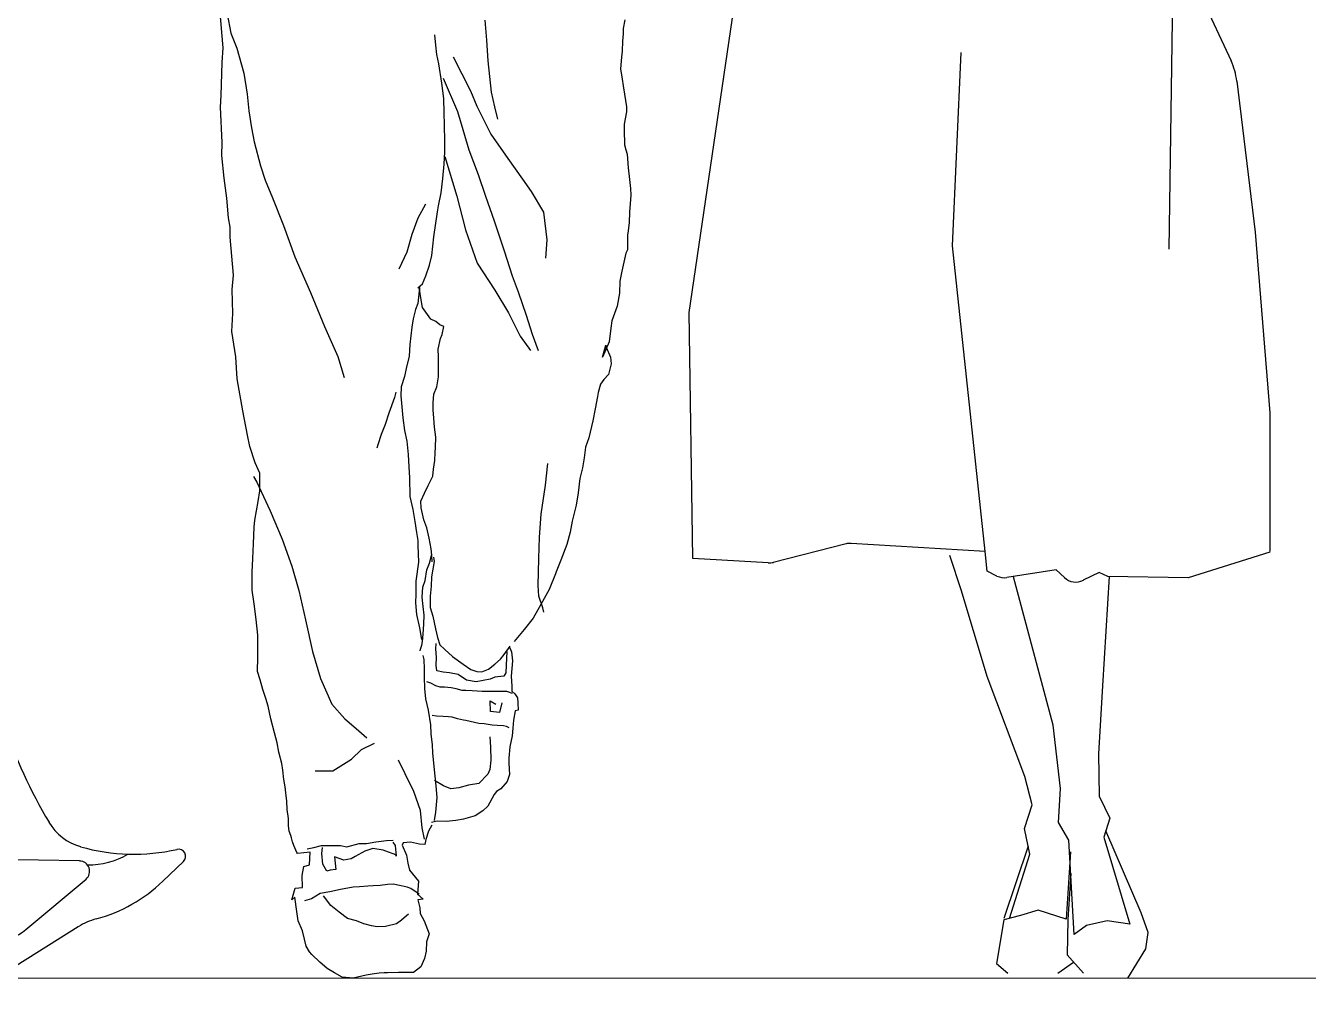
# Model space of a CAD drawing. Header units: millimetres. Extents: x -37049 to 129367, y 25385 to 90033.
# Drawn here: x 26928 to 28080, y 42511 to 43383 of the extents above; entities that cross this region are included whole.
import ezdxf

# ---------------------------------------------------------------- set-up
doc = ezdxf.new("R2010")
doc.units = ezdxf.units.MM
doc.header["$MEASUREMENT"] = 0
doc.layers.add('NNGUOI', color=2, linetype='Continuous', lineweight=30)
doc.layers.add('NVDUNG', color=143, linetype='Continuous', lineweight=13)

# ---------------------------------------------------------------- blocks, each defined once
blk = doc.blocks.new('A$C6D1E3BDB')
at = {"layer": 'NNGUOI'}
for p, q in [((206.2, 1787.8), (202, 1804.7)), ((193.7, 1776.2), (206.2, 1787.8)), ((252.8, 1742.4), (245.5, 1742.4)), ((270.1, 1736), (252.8, 1742.4)), ((197.8, 1725.7), (189.9, 1738.9)), ((192, 1707.7), (197, 1724.9)), ((198.4, 1685.3), (192, 1707.7)), ((202.1, 1664.8), (198.4, 1685.3)), ((207, 1681.1), (210.6, 1691.8)), ((210.6, 1691.8), (217.9, 1689.7)), ((217.9, 1689.7), (223, 1692.3)), ((223, 1692.3), (241.2, 1678.3)), ((210.9, 1678.5), (207, 1681.1)), ((230.9, 1672.2), (216.5, 1670.3)), ((201.2, 1652.3), (202.1, 1664.8)), ((204.1, 1641.6), (201.2, 1652.3)), ((223, 1636.5), (204.1, 1641.6)), ((238.8, 1636.2), (223, 1636.5)), ((232, 1600.3), (236.6, 1636)), ((334.2, 1563), (325.4, 1609.6)), ((335, 1601.7), (325.6, 1603)), ((369.4, 1564.3), (335, 1601.7)), ((224.6, 1597.7), (190.9, 1566.9)), ((222.9, 1580.2), (232, 1600.3)), ((229.6, 1592.9), (222.9, 1585.5)), ((232.6, 1600.6), (224.6, 1597.7)), ((337.5, 1570.6), (337.1, 1599.5)), ((222.9, 1585.5), (252.5, 1415.5)), ((195.4, 1571.1), (168.2, 1507.2)), ((175.8, 1550), (190.9, 1566.9)), ((311.4, 1510.8), (337.5, 1570.6)), ((384.5, 1492.9), (369.4, 1564.3)), ((473.4, 1511.4), (370.3, 1560)), ((126.4, 1535.5), (175.8, 1550)), ((81.3, 1497.9), (126.4, 1535.5)), ((253.4, 1410.2), (311.4, 1510.8)), ((488.4, 1505), (473.4, 1511.4)), ((77.5, 1486.3), (81.3, 1497.9)), ((168.2, 1507.2), (198.5, 1501.2)), ((198.5, 1501.2), (257.2, 1408)), ((223.6, 1423.8), (198.5, 1498.9)), ((475.5, 1450.4), (488.4, 1505)), ((84.4, 1450.2), (77.5, 1486.3)), ((337.6, 1494.9), (384.5, 1492.9)), ((344, 1480.6), (337.6, 1494.9)), ((487.7, 1489.7), (504.3, 1466.2)), ((257.2, 1408), (344, 1480.6)), ((504.3, 1466.2), (511.7, 1399.8)), ((81.9, 1460.4), (60.7, 1398.1)), ((100, 1387.5), (81.9, 1460.4)), ((322, 1462.2), (255.7, 1362.6)), ((135.4, 1338.8), (119.5, 1445)), ((454.7, 1408.2), (475.5, 1450.4)), ((255.7, 1362.6), (223.6, 1423.8)), ((433.6, 1368.4), (454.7, 1408.2)), ((35.8, 1369.8), (57.1, 1401.3)), ((57.1, 1401.3), (118.8, 1346.7)), ((459.5, 1369.7), (516.8, 1402.6)), ((516.8, 1402.6), (535.5, 1371.6)), ((134.2, 1313.2), (100, 1387.5)), ((535.5, 1371.6), (476.4, 1338.8)), ((534.8, 1371.3), (512, 1344.8)), ((50.6, 1347.4), (35.8, 1369.8)), ((414, 1310.8), (433.6, 1368.4)), ((442.8, 1356.6), (459.5, 1369.7)), ((418.7, 1319.4), (442.8, 1356.6)), ((510.5, 1355.5), (513.6, 1267.9)), ((86.7, 1322.2), (50.6, 1347.4)), ((133.5, 1297.3), (135.4, 1338.8)), ((476.4, 1338.8), (441.8, 1301.1)), ((89.1, 1321.4), (83, 1254.4)), ((133.9, 1297), (86.7, 1322.2)), ((437.4, 1292), (418.7, 1319.4)), ((422, 1176.3), (414, 1310.8)), ((460.2, 1223.1), (445.7, 1305.4)), ((106.3, 1141.5), (133.5, 1297.3)), ((448.4, 1290.2), (437.4, 1292)), ((441.8, 1301.1), (447.3, 1296.6)), ((513.6, 1267.9), (521.8, 1206.4)), ((83, 1254.4), (69, 1214.6)), ((445.7, 1182.2), (460.2, 1223.1)), ((69, 1214.6), (84.7, 1062.6)), ((521.8, 1206.4), (519, 1175.1)), ((419.3, 1134.2), (422, 1176.3)), ((519, 1175.1), (434.5, 1018.2)), ((444.1, 1150.2), (445.7, 1182.2)), ((106.3, 1141.5), (129, 1116.6)), ((408.6, 1070.5), (444.1, 1150.2)), ((118, 1095.3), (111.9, 1135.3)), ((412.9, 1113), (419.3, 1134.2)), ((134.7, 1115.2), (170.3, 1123.3)), ((170.3, 1123.3), (186.8, 1119.4)), ((186.8, 1119.4), (209.6, 1114.4)), ((321.9, 1120.9), (404.7, 1107.7)), ((118, 1095.3), (136.9, 1107)), ((129, 1116.6), (134.7, 1115.2)), ((136.9, 1107), (209.9, 1076.7)), ((393.2, 1093.2), (396.6, 1108.9)), ((405.6, 1108.4), (412.9, 1113)), ((107.4, 1069.7), (119.6, 1096.3)), ((390.3, 1098.5), (391.1, 1099)), ((315.8, 1068.6), (393.2, 1093.2)), ((393.2, 1093.2), (436.1, 1015.2)), ((209.9, 1076.7), (233.8, 1069.1)), ((48.8, 918), (107.4, 1069.7)), ((84.7, 1062.6), (79.9, 1046.2)), ((233.8, 1069.1), (252.1, 1065.8)), ((252.1, 1065.8), (273.3, 1064.3)), ((273.3, 1064.3), (315.8, 1068.6)), ((79.9, 1046.2), (88.6, 1018.8)), ((436.1, 1015.2), (430.9, 654.5)), ((434.9, 935.4), (486.8, 823.4)), ((0, 597.5), (45.4, 905.1)), ((236.7, 657.4), (244.4, 830.9)), ((491.9, 805.2), (508.4, 669.5)), ((508.4, 669.5), (521.7, 507.3)), ((266, 383), (236.7, 657.4)), ((3.4, 376.8), (0, 597.5)), ((521.7, 507.3), (521.6, 383)), ((141, 389.7), (75.7, 373.1)), ((266, 383), (145.6, 390.1)), ((267.8, 365.2), (266, 383)), ((521.6, 382.4), (448.3, 359.4)), ((71.1, 372.7), (3.4, 376.8)), ((244.8, 347.6), (234.2, 379.4)), ((276.5, 360.9), (267.8, 365.2)), ((329.7, 366.4), (285.5, 359.5)), ((327, 227.1), (291.5, 360.2)), ((337.1, 359.5), (329.7, 366.4)), ((368.4, 364.2), (354.1, 357.1)), ((376.1, 360.4), (368.4, 364.2)), ((377.2, 360.4), (371.3, 262.3)), ((448.3, 359.4), (376.1, 360.4)), ((267.9, 270.8), (244.8, 347.6)), ((301.6, 181), (267.9, 270.8)), ((371.3, 262.3), (367.9, 201.3)), ((333.7, 170.3), (327, 227.1)), ((367.9, 201.3), (368.4, 163.3)), ((308.2, 155.5), (301.6, 181)), ((331.9, 139.7), (333.7, 170.3)), ((368.4, 163.3), (377.8, 143.5)), ((301.4, 134.3), (308.2, 155.5)), ((341.2, 123.7), (331.9, 139.7)), ((377.8, 143.5), (372.5, 126.4)), ((306, 111.1), (301.4, 134.3)), ((406, 58.5), (374.4, 132.3)), ((304.6, 118.4), (282.8, 53.6)), ((345.8, 39.2), (341.2, 123.7)), ((372.5, 126.4), (396, 48.5)), ((287.7, 53.6), (306, 111.1)), ((342.7, 113.4), (338.6, 52.8)), ((343, 93.8), (340.2, 52.6)), ((313.7, 60.9), (297.7, 56.3)), ((338.6, 52.8), (313.7, 60.9)), ((412.4, 40.8), (406, 58.5)), ((282.6, 52.2), (276, 13)), ((297.7, 56.3), (282.6, 52.2)), ((340.2, 52.6), (339.6, 20.9)), ((357, 47.1), (345.8, 39.2)), ((375.4, 51.3), (357, 47.1)), ((396, 48.5), (375.4, 51.3)), ((410.4, 26.2), (412.4, 40.8)), ((394, 0), (410.4, 26.2)), ((276, 13), (286.4, 4.5)), ((331.1, 4.5), (345.4, 14.4)), ((339.6, 20.9), (354.4, 4.5))]:
    blk.add_line(p, q, dxfattribs=at)
for centre, radius, start, end in [((207.8, 1740.1), 11.6, 41.8202, 138.1798), ((257.7, 1724.3), 31.7, 75.703, 117.9826), ((184.8, 1759.2), 43.9, 300.8296, 332.2667), ((228.5, 1757.3), 121.5, 274.8863, 299.4409), ((105.3, 896.2), 60.5, 158.902, 171.5962), ((431.9, 798), 60.5, 6.9068, 24.8441), ((144.7, 375.1), 15.1, 86.588, 104.2695), ((72, 387.8), 15.1, 266.4869, 284.2695), ((283.2, 374.5), 15.1, 243.9044, 278.8181), ((347.4, 370.6), 15.1, 226.9138, 296.5021)]:
    blk.add_arc(centre, radius, start, end, dxfattribs=at)
for points in [[(219.9, 1839.3), (211.8, 1783.2), (202, 1804.7), (206.2, 1787.8)], [(219.9, 1839.3), (206.8, 1829.1), (202, 1804.7)], [(241.3, 1839.9), (226, 1800.4), (219.9, 1839.3), (211.8, 1783.2)], [(248.1, 1827.9), (245.7, 1802.6), (241.3, 1839.9), (226, 1800.4)], [(319.5, 1809.6), (265.8, 1780.5), (259.7, 1837.3), (238.3, 1759.6)], [(259.7, 1837.3), (238.3, 1759.6), (248.1, 1827.9), (245.7, 1802.6)], [(331, 1811.4), (266.8, 1755.2), (319.5, 1809.6), (265.8, 1780.5)], [(350.9, 1796.3), (277.1, 1747.6), (331, 1811.4), (266.8, 1755.2)], [(206.2, 1787.8), (193.7, 1776.2), (211.8, 1783.2), (198.3, 1748.8)], [(372, 1747.7), (277.1, 1734.8), (350.9, 1796.3), (277.1, 1747.6)], [(193.7, 1776.2), (189.9, 1738.9), (198.3, 1748.8), (199.6, 1735.1)], [(203.7, 1740.5), (208.2, 1740.5), (206.4, 1735.1), (209.1, 1734.2)], [(253.7, 1742.4), (245.5, 1743.3), (251.9, 1735.1), (246.4, 1736)], [(376.4, 1700), (290.5, 1731.5), (372, 1747.7), (277.1, 1734.8)], [(189.9, 1738.9), (199.6, 1735.1), (197.8, 1725.7), (202.7, 1731.5)], [(387.2, 1682.6), (299.8, 1716.6), (376.4, 1700), (290.5, 1731.5)], [(299.8, 1716.6), (317.9, 1649.6), (292.3, 1701.6), (310.2, 1654.2)], [(342.7, 1612.7), (317.9, 1649.6), (387.2, 1682.6), (299.8, 1716.6)], [(292.3, 1701.6), (310.2, 1654.2), (262.3, 1676.8), (293, 1668.4)], [(188.5, 1665), (191, 1642.3), (198.4, 1685.3), (203.2, 1647.1)], [(165.8, 1675.6), (160.9, 1667.7), (188.5, 1665), (191, 1642.3)], [(310.2, 1654.2), (291.1, 1660), (293, 1668.4)], [(317.9, 1649.6), (305.1, 1641.2), (310.2, 1654.2)], [(342.7, 1612.7), (317.9, 1649.6), (333.9, 1618.7)], [(333.9, 1618.7), (324.9, 1610.1), (317.9, 1649.6)]]:
    blk.add_solid(points, dxfattribs=at)
blk = doc.blocks.new('A$C785402A7')
at = {"layer": 'NNGUOI'}
for p, q in [((455.1, 865.5), (451.7, 848.4)), ((458.8, 835), (461.7, 870.1)), ((98, 860.4), (99.4, 852.4)), ((223.6, 860.1), (222.1, 841.9)), ((99.4, 852.4), (99.4, 847.6)), ((99.4, 847.6), (100, 841)), ((100, 841), (100.5, 832.2)), ((222.1, 841.9), (221, 823.4)), ((267.7, 837.6), (268.6, 846.7)), ((451.7, 848.4), (446.3, 834.8)), ((100.5, 832.2), (101.1, 826.8)), ((266.9, 829.1), (267.7, 837.6)), ((446.3, 834.8), (440, 812.3)), ((459.7, 821.9), (458.8, 835)), ((101.1, 826.8), (101.7, 816.2)), ((221, 823.4), (217.9, 795.2)), ((252, 827.1), (236.7, 796.6)), ((262.3, 803.4), (264.9, 820.8)), ((264.9, 820.8), (266.9, 829.1)), ((460.5, 792.3), (459.7, 821.9)), ((100.3, 807.1), (99.4, 801.1)), ((101.7, 816.2), (100.3, 807.1)), ((261.2, 808), (248.1, 778.1)), ((440, 812.3), (437.2, 793.5)), ((99.4, 801.1), (98.3, 793.5)), ((217.9, 795.2), (215, 782.1)), ((236.7, 796.6), (231, 782.6)), ((260.6, 789.5), (262.3, 803.4)), ((98.3, 793.5), (96.5, 782.1)), ((260.3, 776.9), (260.6, 789.5)), ((437.2, 793.5), (435.7, 778.6)), ((461.1, 781.8), (460.5, 792.3)), ((96.5, 782.1), (96.5, 777.8)), ((96.5, 777.8), (98.5, 766.7)), ((215, 782.1), (212.2, 771)), ((231, 782.6), (218.2, 757.6)), ((248.1, 778.1), (243.5, 761.8)), ((260, 766.1), (260.3, 776.9)), ((435.7, 778.6), (433.2, 763.3)), ((459.7, 750.2), (461.1, 781.8)), ((98.5, 761.6), (98.3, 747.9)), ((98.5, 766.7), (98.5, 761.6)), ((243.5, 761.8), (238.1, 743.6)), ((259.7, 751), (260, 766.1)), ((433.2, 763.3), (430.9, 750.7)), ((218.2, 757.6), (203.1, 735.9)), ((259.7, 741.6), (259.7, 751)), ((430.9, 750.7), (425.2, 729.1)), ((460, 738.5), (459.7, 750.2)), ((96, 739.6), (95.1, 727.4)), ((97.1, 743.6), (96, 739.6)), ((98.3, 747.9), (97.1, 743.6)), ((238.1, 743.6), (229.8, 721.4)), ((259.5, 737.6), (248.9, 702)), ((260.3, 730.8), (259.7, 741.6)), ((457.7, 718), (460, 738.5)), ((95.1, 727.4), (93.7, 716.8)), ((203.1, 735.9), (190, 717.1)), ((261.4, 717.7), (260.3, 730.8)), ((425.2, 729.1), (420.9, 716.3)), ((93.7, 716.8), (92.8, 708.9)), ((190, 717.1), (182, 706)), ((229.8, 721.4), (223, 702)), ((262.9, 704.9), (261.4, 717.7)), ((420.9, 716.3), (414.4, 700.6)), ((455.4, 700.3), (457.7, 718)), ((92.8, 708.9), (92.6, 702.9)), ((92.6, 702.9), (93.7, 687.5)), ((182, 706), (170.9, 687.5)), ((265.2, 693.2), (262.9, 704.9)), ((223, 702), (215.3, 679.8)), ((248.9, 702), (241.2, 671.6)), ((266.3, 687.8), (265.2, 693.2)), ((277.1, 694.9), (283.9, 682.1)), ((414.4, 700.6), (404.4, 675.5)), ((454, 682.4), (455.4, 700.3)), ((93.7, 687.5), (94, 678.4)), ((170.9, 687.5), (168, 662.7)), ((215.3, 679.8), (206.2, 652.8)), ((269.4, 665.3), (266.3, 687.8)), ((283.9, 682.1), (289.4, 667.6)), ((452.5, 674.1), (454, 682.4)), ((94, 678.4), (95.1, 670.7)), ((95.1, 670.7), (95.7, 667)), ((241.2, 671.6), (230.7, 641.7)), ((404.4, 675.5), (394.4, 647.4)), ((452.3, 665), (452.5, 674.1)), ((95.7, 667), (95.7, 653.9)), ((168, 662.7), (169.2, 646.2)), ((271.4, 648.8), (269.4, 665.3)), ((289.4, 667.6), (293.6, 651.6)), ((449.4, 631.1), (452.3, 665)), ((95.7, 653.9), (97.1, 650.8)), ((97.1, 650.8), (100.8, 634.5)), ((206.2, 652.8), (199.1, 630.3)), ((273.4, 639.9), (271.4, 648.8)), ((293.6, 651.6), (301, 636.5)), ((394.4, 647.4), (380.2, 615.5)), ((100.8, 634.5), (102.5, 625.7)), ((230.7, 641.7), (214.7, 617.7)), ((276.8, 630.5), (273.4, 639.9)), ((102.5, 625.7), (102.8, 614.9)), ((199.1, 630.3), (193.9, 616)), ((279.7, 623.1), (276.8, 630.5)), ((283.9, 619.7), (279.7, 623.1)), ((450.6, 618.3), (449.4, 631.1)), ((102.8, 614.9), (104.8, 603.2)), ((193.9, 616), (186.5, 595.2)), ((214.7, 617.7), (202.5, 597.2)), ((279.7, 602.1), (281.7, 614.3)), ((281.7, 614.3), (282.5, 620)), ((282.5, 620), (283.9, 605.5)), ((380.2, 615.5), (367.7, 585)), ((450, 596.7), (450.6, 618.3)), ((104.8, 603.2), (109.6, 590.1)), ((272.3, 591.5), (279.7, 602.1)), ((283.9, 605.5), (285.9, 600.1)), ((285.9, 600.1), (288.2, 591.8)), ((109.6, 590.1), (110.5, 583.3)), ((186.5, 595.2), (181.1, 578.1)), ((202.5, 597.2), (192, 576.4)), ((264, 586.4), (267.7, 589.5)), ((267.7, 589.5), (272.3, 591.5)), ((288.2, 591.8), (289.4, 584.4)), ((450.8, 580.4), (450, 596.7)), ((110.5, 583.3), (111.9, 571.3)), ((181.1, 578.1), (175.7, 563.3)), ((192, 576.4), (182.8, 563.3)), ((260.6, 585), (264, 586.4)), ((262, 577.9), (260.6, 585)), ((263.4, 574.2), (262, 577.9)), ((289.4, 584.4), (291.1, 568.7)), ((367.7, 585), (355.7, 557.9)), ((447.4, 557.6), (450.8, 580.4)), ((114.8, 566.5), (110.8, 557.4)), ((111.9, 571.3), (117.9, 557.4)), ((115.1, 568.2), (114.8, 566.5)), ((117.9, 557.4), (115.1, 568.2)), ((265.7, 564.5), (263.4, 574.2)), ((291.1, 568.7), (291.6, 558.2)), ((110.8, 557.4), (110.2, 551.4)), ((265.2, 547.1), (265.4, 557.6)), ((265.4, 557.6), (265.7, 564.5)), ((291.6, 558.2), (294.2, 547.1)), ((355.7, 557.9), (350, 539.1)), ((446, 538), (447.4, 557.6)), ((110.2, 551.4), (112.5, 541.7)), ((112.5, 541.7), (116.8, 537.4)), ((265.2, 539.7), (265.2, 547.1)), ((294.2, 547.1), (295.9, 540)), ((116.8, 537.4), (119.9, 533.1)), ((119.9, 533.1), (121.9, 525.7)), ((266.9, 530.9), (265.2, 539.7)), ((269.4, 524.3), (266.9, 530.9)), ((295.9, 540), (298.8, 530.9)), ((298.8, 530.9), (299, 522.6)), ((440.9, 509.2), (446, 538)), ((121.9, 525.7), (122.5, 522)), ((122.5, 522), (124.7, 510.9)), ((270, 516.3), (269.4, 524.3)), ((299, 522.6), (297.3, 503)), ((303.6, 526), (304.7, 521.2)), ((304.7, 521.2), (309.9, 507.2)), ((124.7, 510.9), (126.7, 500.1)), ((269.4, 502.7), (270, 510.1)), ((270, 510.1), (270, 516.3)), ((309.9, 507.2), (313.3, 497)), ((436.9, 487.3), (440.9, 509.2)), ((126.7, 500.1), (127.9, 495.3)), ((268.9, 494.7), (269.4, 502.7)), ((297.3, 503), (295.9, 491.6)), ((313.3, 497), (316.7, 487.9)), ((127.9, 495.3), (130.4, 485)), ((130.4, 485), (133.3, 476.5)), ((267.7, 485.6), (268.9, 494.7)), ((268, 476.2), (267.7, 485.6)), ((295.9, 491.6), (293.6, 481.9)), ((316.7, 487.9), (319.8, 478.8)), ((434.9, 477.3), (436.9, 487.3)), ((133.3, 476.5), (134.4, 467.1)), ((268.3, 471.9), (268, 476.2)), ((293.6, 481.9), (292.5, 469.9)), ((319.8, 478.8), (320.7, 475.6)), ((430, 462.5), (434.9, 477.3)), ((134.4, 467.1), (135.9, 458)), ((169.2, 442.6), (167.2, 461.9)), ((268.6, 464.5), (268.3, 471.9)), ((269.7, 456.8), (268.6, 464.5)), ((292.5, 469.9), (291.9, 459.1)), ((425.8, 453.4), (430, 462.5)), ((135.9, 458), (138.4, 448.6)), ((270.3, 450.6), (269.7, 456.8)), ((274.5, 442.3), (270.3, 450.6)), ((291.9, 459.1), (291.4, 449.1)), ((425.8, 437.5), (425.8, 453.4)), ((431.5, 450.3), (428.6, 445.1)), ((138.4, 448.6), (139.8, 435.7)), ((173.2, 416.4), (169.2, 442.6)), ((278, 435.2), (274.5, 442.3)), ((291.4, 449.1), (291.1, 432.3)), ((428.6, 445.1), (416.4, 419.5)), ((139.8, 435.7), (141.8, 424.4)), ((281.1, 428.1), (278, 435.2)), ((280.8, 422.1), (281.1, 428.1)), ((291.1, 432.3), (288.5, 420.7)), ((427.2, 427.8), (425.8, 437.5)), ((430.3, 411), (427.2, 427.8)), ((141.8, 424.4), (145.2, 410.1)), ((174.6, 395.9), (173.2, 416.4)), ((278.5, 411.3), (280.8, 422.1)), ((288.5, 420.7), (286.5, 409.8)), ((416.4, 419.5), (405.8, 393.9)), ((145.2, 410.1), (147, 400.4)), ((273.7, 395), (275.7, 404.1)), ((275.7, 404.1), (278.5, 411.3)), ((286.5, 409.8), (285.1, 399.9)), ((430.9, 404.7), (430.3, 411)), ((431.5, 389.9), (430.9, 404.7)), ((147, 400.4), (150.1, 389.3)), ((175.2, 376.8), (174.6, 395.9)), ((272, 385.3), (273.7, 395)), ((285.1, 399.9), (283.9, 392.7)), ((283.9, 392.7), (283.9, 388.2)), ((405.8, 393.9), (397, 369.7)), ((150.1, 389.3), (155.5, 375.1)), ((271.4, 379.6), (272, 385.3)), ((273.4, 372.5), (271.4, 380.5)), ((283.9, 388.2), (283.4, 373.4)), ((432, 376.8), (431.5, 389.9)), ((155.5, 375.1), (159.5, 364.8)), ((175.7, 352.3), (175.2, 376.8)), ((269.7, 377.9), (269.1, 373.9)), ((269.1, 373.9), (271.7, 360.3)), ((271.1, 373.7), (271.4, 379.6)), ((275.7, 366.5), (273.4, 372.5)), ((283.4, 373.4), (285.7, 356.3)), ((397, 369.7), (390.7, 348)), ((432.6, 364.3), (432, 376.8)), ((159.5, 364.8), (160.3, 362.8)), ((160.3, 362.8), (165.8, 348.9)), ((271.7, 360.3), (272, 351.7)), ((277.4, 356.9), (275.7, 366.5)), ((432.6, 348.3), (432.6, 364.3)), ((165.8, 348.9), (173.4, 335.5)), ((175.2, 342.9), (175.7, 352.3)), ((272, 351.7), (272.8, 342.9)), ((279.4, 350.9), (277.4, 356.9)), ((280, 341.8), (279.4, 350.9)), ((285.7, 356.3), (285.7, 344.6)), ((390.7, 348), (384.8, 321.5)), ((430.9, 336.1), (432.6, 348.3)), ((171.7, 332.4), (175.2, 342.9)), ((173.4, 335.5), (180.3, 323)), ((272.8, 342.9), (272.8, 332.6)), ((279.1, 333.5), (280, 341.8)), ((285.9, 336.9), (285.1, 326.4)), ((285.7, 344.6), (285.9, 336.9)), ((429.2, 321.8), (430.9, 336.1)), ((170.6, 328.4), (171.7, 332.4)), ((180.3, 323), (188.5, 313)), ((270.3, 325), (268, 313.6)), ((272.8, 332.6), (270.3, 325)), ((278.3, 325.8), (279.1, 333.5)), ((278.5, 317.8), (278.3, 325.8)), ((285.1, 326.4), (282.5, 314.4)), ((188.5, 313), (197.4, 302.2)), ((268, 313.6), (266.3, 305.6)), ((279.1, 308.7), (278.5, 317.8)), ((282.5, 314.4), (280.5, 303.9)), ((384.8, 321.5), (378.5, 293.3)), ((427.5, 307.9), (429.2, 321.8)), ((266.3, 305.6), (264, 299.3)), ((267.7, 295.6), (267.4, 300.2)), ((279.7, 302.2), (279.1, 308.7)), ((280.2, 298.8), (279.7, 302.2)), ((427.5, 288.2), (427.5, 307.9)), ((199.6, 292.8), (198.8, 284.8)), ((201.4, 297), (199.6, 292.8)), ((206.2, 290.5), (200.8, 297.9)), ((203.9, 293.1), (204.5, 280.8)), ((209.6, 286.2), (206.2, 290.5)), ((252.6, 288.8), (243.2, 281.7)), ((259.5, 295.1), (252.6, 288.8)), ((264, 299.3), (259.5, 295.1)), ((267.1, 287.9), (267.7, 295.6)), ((279.4, 289.6), (278.5, 285.9)), ((281.4, 295.3), (280.2, 298.8)), ((281.7, 293.9), (281.4, 295.3)), ((378.5, 293.3), (371.4, 268.9)), ((427.8, 275.1), (427.5, 288.2)), ((198.8, 284.8), (199.9, 271.1)), ((204.5, 280.8), (204.8, 274)), ((214.7, 281.7), (209.6, 286.2)), ((220.4, 277.4), (214.7, 281.7)), ((226.4, 274.8), (220.4, 277.4)), ((236.4, 277.1), (231, 275.1)), ((243.2, 281.7), (236.4, 277.1)), ((266.9, 275.7), (267.4, 280.8)), ((267.4, 280.8), (267.1, 287.9)), ((278.5, 285.9), (278.3, 277.7)), ((278.3, 277.7), (278.3, 270)), ((199.9, 271.1), (199.4, 262)), ((204.8, 274), (206.5, 271.1)), ((206.5, 271.1), (214.7, 270)), ((214.7, 270), (219, 268.3)), ((219, 268.3), (225.3, 267.1)), ((225.3, 267.1), (231.5, 266)), ((231, 275.1), (226.4, 274.8)), ((231.5, 266), (240.1, 267.4)), ((240.1, 267.4), (247.5, 272.6)), ((247.5, 272.6), (255.5, 274)), ((255.5, 274), (261.2, 274.5)), ((261.2, 274.5), (266.9, 275.7)), ((272.3, 264.6), (275.7, 266)), ((278.3, 270), (278, 260)), ((371.4, 268.9), (361.1, 245.8)), ((423.2, 259.2), (425.5, 267.7)), ((425.5, 267.7), (427.8, 275.1)), ((196.8, 255.2), (194.5, 251.5)), ((199.4, 257.7), (196.8, 255.2)), ((198.8, 255.5), (203.1, 256.9)), ((199.4, 262), (199.4, 257.7)), ((203.1, 256.9), (203.9, 257.2)), ((203.9, 257.2), (211.9, 257.2)), ((211.9, 257.2), (217.6, 257.2)), ((217.6, 257.2), (221.6, 257.2)), ((221.6, 257.2), (226.1, 257.2)), ((226.1, 257.2), (235, 258)), ((235, 258), (240.7, 258.3)), ((240.7, 258.3), (244.1, 258.3)), ((244.1, 258.3), (249.5, 259.5)), ((249.5, 259.5), (253.8, 260.6)), ((253.8, 260.6), (260, 261.2)), ((260, 261.2), (263.7, 261.2)), ((263.7, 261.2), (267.7, 262.3)), ((267.7, 262.3), (272.3, 264.6)), ((278, 260), (277.1, 250.6)), ((420.4, 250.9), (423.2, 259.2)), ((194.2, 247.2), (193.9, 240.4)), ((194.5, 251.5), (194.2, 247.2)), ((208.5, 247.2), (210.5, 238.4)), ((219, 248.9), (213.9, 245.8)), ((218.7, 239.2), (219, 248.9)), ((277.1, 250.6), (274.5, 240.4)), ((361.1, 245.8), (349.5, 232.7)), ((415.8, 232.7), (418.4, 244.1)), ((418.4, 244.1), (420.4, 250.9)), ((193.9, 240.4), (196.5, 239.8)), ((196.5, 239.8), (197.9, 231.5)), ((197.9, 231.5), (198.5, 224.4)), ((210.5, 238.4), (218.7, 239.2)), ((229, 228.4), (240.9, 231.3)), ((240.9, 231.3), (242.9, 231.5)), ((242.9, 231.5), (248.1, 232.7)), ((248.1, 232.7), (252.9, 234.1)), ((252.9, 234.1), (256.3, 234.4)), ((256.3, 234.4), (261.2, 234.7)), ((261.2, 234.7), (267.1, 235.2)), ((267.1, 235.2), (271.1, 235.8)), ((274.5, 240.4), (272.6, 227.3)), ((349.5, 232.7), (339.2, 223.9)), ((412.7, 220.2), (415.8, 232.7)), ((198.5, 224.4), (199.1, 217.6)), ((201.9, 224.7), (204.2, 225.8)), ((204.2, 225.8), (206.8, 226.4)), ((206.8, 226.4), (212.7, 226.7)), ((212.7, 226.7), (217, 227)), ((217, 227), (224.4, 228.1)), ((224.4, 228.1), (229, 228.4)), ((272.3, 219.3), (271.1, 209.3)), ((272.6, 227.3), (272.3, 219.3)), ((339.2, 223.9), (329.8, 215.6)), ((410.1, 211.3), (412.7, 220.2)), ((199.1, 217.6), (201.1, 207.6)), ((201.1, 207.6), (202.2, 197.4)), ((219.3, 216.7), (218.7, 207.3)), ((271.1, 209.3), (270.6, 202.2)), ((334.6, 205.3), (322.7, 211)), ((408.7, 202.8), (410.1, 211.3)), ((202.2, 197.4), (202.2, 192.8)), ((218.7, 207.3), (218.4, 195.7)), ((270.6, 202.2), (269.4, 190)), ((343.5, 196.5), (334.6, 205.3)), ((360.3, 186), (343.5, 196.5)), ((406.1, 192.5), (408.7, 202.8)), ((202.2, 192.8), (201.6, 182.8)), ((218.4, 195.7), (219.3, 187.1)), ((219.3, 187.1), (221, 183.1)), ((269.4, 190), (267.7, 172.6)), ((295.3, 183.4), (301.3, 195.7)), ((376.2, 186), (360.3, 186)), ((404.1, 178.3), (405, 186.5)), ((405, 186.5), (406.1, 192.5)), ((201.6, 182.8), (203.6, 176.6)), ((203.6, 176.6), (209.3, 170)), ((221, 183.1), (229, 174.6)), ((229, 174.6), (238.4, 173.2)), ((238.4, 173.2), (246.9, 170.9)), ((260.9, 172.6), (268.9, 177.4)), ((287.4, 167.5), (295.3, 183.4)), ((403, 171.7), (404.1, 178.3)), ((209.3, 170), (213.3, 167.5)), ((213.3, 167.5), (215.3, 164.9)), ((215.3, 164.9), (221, 154.4)), ((246.9, 170.9), (254.3, 170)), ((254.3, 170), (260.9, 172.6)), ((267.7, 172.6), (266.9, 162.1)), ((266.9, 162.1), (268, 149)), ((281.4, 150.4), (287.4, 167.5)), ((401.6, 158.9), (402.4, 166.3)), ((402.4, 166.3), (403, 171.7)), ((221, 154.4), (225.6, 150.1)), ((225.6, 150.1), (232.4, 145.5)), ((280, 135), (281.4, 150.4)), ((400.1, 143.3), (401.3, 151.2)), ((401.3, 151.2), (401.6, 158.9)), ((232.4, 145.5), (242.9, 142.7)), ((242.9, 142.7), (249.8, 141.3)), ((249.8, 141.3), (258.3, 140.4)), ((258.3, 140.4), (266, 140.7)), ((266, 140.7), (268, 140.4)), ((268, 149), (269.1, 141.3)), ((268, 140.4), (271.7, 139.6)), ((399.9, 137), (400.1, 143.3)), ((271.4, 137.3), (274.3, 131.9)), ((274.3, 131.9), (276.8, 124.5)), ((278, 124.7), (280, 135)), ((397.3, 125.9), (397.9, 127.9)), ((397.9, 127.9), (399.3, 131.9)), ((399.3, 131.9), (399.9, 137)), ((276.8, 124.5), (277.7, 119.9)), ((277.7, 119.9), (282.5, 120.2)), ((282.5, 120.2), (290.5, 121.9)), ((290.5, 121.9), (297, 121.3)), ((297.9, 119.3), (293.9, 110.2)), ((297, 121.3), (297.9, 119.3)), ((304.2, 119), (303.3, 109.4)), ((306.4, 121.9), (304.2, 119)), ((312.1, 123.6), (305.9, 123.9)), ((321.5, 122.2), (312.1, 123.6)), ((315, 114.8), (324.4, 116.2)), ((330.1, 120.8), (321.5, 122.2)), ((324.4, 116.2), (331.5, 113.9)), ((336.6, 120.8), (330.1, 120.8)), ((347.7, 117.9), (336.6, 120.8)), ((353.2, 119), (347.7, 117.9)), ((361.1, 119), (353.2, 119)), ((370.5, 119), (361.1, 119)), ((370.2, 111.9), (369.4, 117.1)), ((377.4, 117.3), (370.5, 119)), ((383.3, 115.9), (377.4, 117.3)), ((392.5, 112.8), (395.3, 119)), ((395.3, 119), (396.4, 122.2)), ((396.4, 122.2), (397.3, 125.9)), ((293.9, 110.2), (292.8, 103.1)), ((303.3, 110.2), (305, 111.1)), ((303.3, 109.6), (303.3, 110.2)), ((303.3, 109.4), (303.3, 109.6)), ((305, 111.1), (310.1, 113.1)), ((310.1, 113.1), (315, 114.8)), ((331.5, 113.9), (340.3, 109.1)), ((340.3, 109.1), (343.8, 107.1)), ((343.8, 107.1), (350.3, 105.9)), ((350.3, 105.9), (358.6, 108.8)), ((358.6, 108.8), (357.4, 97.4)), ((369.1, 102.2), (370.2, 111.9)), ((380.5, 113.1), (391.9, 111.9)), ((381.3, 101.7), (380.5, 113.1)), ((391.9, 111.9), (392.5, 112.8)), ((291.4, 96.8), (283.4, 87.1)), ((292.8, 103.1), (291.4, 96.8)), ((357.4, 97.4), (362.6, 96.8)), ((362.6, 96.8), (365.7, 96)), ((365.7, 96), (369.1, 102.2)), ((386.2, 100), (381.3, 101.7)), ((387.9, 92), (386.2, 100)), ((283.4, 87.1), (284.2, 75.2)), ((290.2, 80.3), (293.3, 81.5)), ((293.3, 81.5), (298.8, 82.9)), ((298.8, 82.9), (305.9, 84.3)), ((305.9, 84.3), (311, 84)), ((311, 84), (317.6, 83.2)), ((317.6, 83.2), (324.1, 82.9)), ((324.1, 82.9), (328.7, 82.6)), ((328.7, 82.6), (336.4, 82)), ((336.4, 82), (341.8, 81.7)), ((341.8, 81.7), (353.2, 79.5)), ((387.6, 81.2), (387.9, 92)), ((393.9, 80.6), (387.6, 81.2)), ((284.2, 75.2), (279.1, 70.9)), ((279.1, 70.9), (283.9, 70.1)), ((283.9, 70.1), (282.2, 62.9)), ((282.8, 75.2), (290.2, 80.3)), ((353.2, 79.5), (362.8, 77.5)), ((362, 65.2), (368.5, 73.8)), ((362.8, 77.5), (371.7, 76)), ((371.7, 76), (379.4, 71.2)), ((379.4, 71.2), (385.6, 69.2)), ((392.5, 59.8), (394.2, 72.6)), ((397, 70.3), (393.9, 80.6)), ((394.2, 72.6), (397, 70.3)), ((281.7, 58.1), (278.3, 51.5)), ((282.2, 62.9), (281.7, 58.1)), ((346.9, 53.5), (354.6, 59.2)), ((354.6, 59.2), (362, 65.2)), ((391.3, 51.3), (392.5, 59.8)), ((278.3, 51.5), (273.7, 39.6)), ((292.2, 57.5), (296.2, 54.1)), ((296.2, 54.1), (298.5, 52.1)), ((298.5, 52.1), (303, 48.7)), ((303, 48.7), (313, 46.4)), ((313, 46.4), (320.4, 45.9)), ((320.4, 45.9), (325.5, 47)), ((325.5, 47), (332.4, 48.7)), ((332.4, 48.7), (338.9, 51.3)), ((338.9, 51.3), (346.9, 53.5)), ((387.6, 42.4), (391.3, 51.3)), ((273.7, 39.6), (276, 32.5)), ((384.2, 28.5), (385.6, 35)), ((385.6, 35), (387.6, 42.4)), ((276, 32.5), (276.5, 24.2)), ((276.5, 24.2), (278, 17.7)), ((379.1, 21.1), (381.3, 23.4)), ((381.3, 23.4), (384.2, 28.5)), ((278, 17.7), (281.1, 10)), ((365.4, 8.5), (372, 14.2)), ((372, 14.2), (379.1, 21.1)), ((281.1, 10), (287.9, 5.1)), ((287.9, 5.1), (296.8, 5.1)), ((296.8, 5.1), (301.3, 5.1)), ((301.3, 5.1), (311, 4.8)), ((311, 4.8), (314.1, 4.6)), ((314.1, 4.6), (318.7, 4.3)), ((318.7, 4.3), (325, 3.4)), ((325, 3.4), (330.4, 2.6)), ((330.4, 2.6), (342, 0)), ((342, 0), (351.7, 0.9)), ((351.7, 0.9), (358.6, 4.6)), ((358.6, 4.6), (365.4, 8.5))]:
    blk.add_line(p, q, dxfattribs=at)
blk = doc.blocks.new('A$C01EC5043')
at = {"layer": 'NNGUOI'}
for p, q in [((452.3, 2003.5), (430.1, 1996.2)), ((468.3, 1824.3), (454.8, 1921.6)), ((639.8, 1894.3), (538, 1897.5)), ((376.2, 1732.4), (221.4, 1798.7)), ((210.9, 1772.7), (397.6, 1679.9)), ((582.5, 1663.4), (654.6, 1500.1)), ((556.7, 1539.3), (562.3, 1644.7)), ((654.6, 1500.1), (666.1, 1653.3)), ((732.8, 1543.3), (666.1, 1653.3)), ((620.5, 1577.2), (556.7, 1539.3)), ((659.8, 1569.7), (732.8, 1543.3)), ((461.2, 1191.1), (449, 1481.6)), ((881.2, 1149.5), (838.3, 1182.9)), ((157.4, 1148.6), (148.6, 1148.6)), ((271.1, 1148.6), (420.5, 1148.6)), ((782.1, 1134.7), (811.4, 1141.7)), ((921.5, 884.7), (880.5, 1097)), ((891.7, 1039.1), (902.8, 1064.2)), ((314.8, 964.2), (270.3, 1014.5)), ((873.6, 182.8), (492.1, 949.5)), ((157.1, 825.1), (153.5, 931.6)), ((280, 892.2), (314.7, 931.4)), ((165.5, 827.7), (189.3, 928.4)), ((358.5, 805.4), (309.2, 925.1)), ((843.1, 830.3), (895.1, 843.2)), ((165.5, 827.7), (28.2, 785.6)), ((271.9, 767.1), (165.5, 827.7)), ((358.5, 805.4), (271.9, 767.1)), ((515.5, 730), (358.5, 805.4)), ((28.2, 785.6), (51.7, 671.8)), ((509.4, 676.8), (515.5, 730)), ((515.5, 373.9), (509.4, 676.8)), ((51.7, 671.8), (39.3, 565.5)), ((710.2, 623.7), (729.5, 498.5)), ((889.6, 472.1), (848, 631.8)), ((39.3, 565.5), (39.3, 418.4)), ((779.4, 372.1), (741.2, 458.4)), ((514.2, 440.9), (687.6, 97.4)), ((39.3, 418.4), (166.7, 407.2)), ((116.9, 411.6), (3.2, 196.6)), ((166.7, 407.2), (236, 375.1)), ((236, 375.1), (365.9, 377.6)), ((365.9, 377.6), (515.5, 373.9)), ((568.8, 332.8), (526.5, 282.6)), ((564.6, 110.8), (520.8, 175.9)), ((30.7, 148.9), (8.3, 122.9)), ((1010.4, 141.8), (870.6, 144.3)), ((1097.8, 120.5), (1119.5, 141.3)), ((753.7, 76.7), (857.8, 133)), ((953.9, 69.7), (1017.1, 122.8)), ((475.4, 117.5), (546.2, 88.3)), ((210.1, 102), (288.2, 69.1)), ((721.5, 71.8), (751.5, 15.5)), ((1008.9, 72.7), (943.6, 31.8)), ((122.7, 54.7), (31, 65.1)), ((799, 8.4), (847.4, 56.9)), ((876.7, 66.7), (920.8, 60.3)), ((886.9, 65.2), (899.7, 42.8))]:
    blk.add_line(p, q, dxfattribs=at)
for centre, radius, start, end in [((371.9, 1900.4), 191.3, 121.4684, 167.1336), ((305.1, 2009.5), 63.3, 54.4513, 121.4684), ((374.1, 2106.1), 55.4, 234.4513, 291.9648), ((410.5, 2015.7), 42.1, 356.5121, 111.9648), ((579.6, 2005.4), 127.3, 176.512, 211.9116), ((451.5, 1931.2), 68.4, 108.1457, 173.6953), ((263.4, 1925.1), 79.9, 167.1336, 216.591), ((324.4, 1945.2), 59.4, 278.6894, 353.6953), ((463.2, 1932.9), 9.84, 242.1392, 31.9116), ((457.4, 1921.9), 2.58, 62.1392, 187.8858), ((341.4, 1833.7), 53.4, 98.6894, 170.1194), ((534.9, 1800.2), 97.4, 88.1751, 137.9412), ((643.2, 2002.3), 108.1, 268.1751, 272.0051), ((650.7, 1790), 104.4, 20.583, 92.0051), ((105.2, 1807.7), 117, 15.6412, 36.591), ((676.8, 1811.8), 42.3, 58.1474, 191.4079), ((667.5, 1796.8), 59.9, 329.2766, 58.1474), ((149.1, 1812.8), 73.7, 311.4368, 20.3951), ((253, 1849.1), 36.4, 195.6412, 350.1193), ((422.9, 1870.2), 94.8, 197.7918, 273.2043), ((425.8, 1818.4), 42.9, 273.2043, 7.8858), ((707.6, 1811.4), 43.6, 326.8188, 20.583), ((569.4, 1790.1), 67.3, 305.1267, 11.4079), ((769, 1771.2), 29.8, 146.8188, 174.4776), ((421, 1730.6), 44.8, 89.1853, 210.4228), ((498.4, 1752.3), 75.3, 162.0392, 226.0699), ((800.8, 1717.6), 95.2, 149.2766, 210.5054), ((584.8, 1789), 155.3, 337.0305, 354.4776), ((352.4, 1582.5), 233.5, 131.4368, 178.526), ((639.8, 1690), 55.1, 125.1267, 187.781), ((832, 1684.2), 113.3, 157.0305, 189.8951), ((697.1, 1743.7), 95.6, 198.606, 270.1498), ((-38, 1461.1), 487.4, 2.4055, 30.4228), ((410.8, 1661.4), 50.9, 2.65, 46.0699), ((492.5, 1579.3), 112.6, 109.1651, 137.7081), ((550.3, 1677.7), 35.2, 242.1885, 7.7809), ((483.1, 1664.7), 21.5, 182.65, 299.4712), ((707.1, 1662.4), 13.6, 309.6274, 30.5054), ((514.3, 1609.5), 41.9, 62.1885, 119.4712), ((697.2, 1690.3), 42.2, 270.1498, 297.5997), ((728.2, 1636.9), 19.5, 129.6274, 206.6062), ((-142.8, 1200.7), 954.6, 15.8066, 26.6062), ((1104.4, 1480.1), 992.4, 172.2436, 194.0328), ((869.5, 1569.2), 750.8, 178.526, 200.9991), ((359.7, 1545.8), 72.3, 144.6167, 182.6716), ((-226.9, 1518.4), 514.9, 339.0737, 2.6716), ((592.4, 1398.3), 193.7, 340.7286, 18.8831), ((212.1, 1036.9), 407.9, 80.1632, 101.5412), ((568.5, 1442.3), 89, 271.6072, 334.6868), ((205.8, 1113.6), 620.7, 9.5933, 22.3353), ((324.2, 1307.6), 75.1, 159.0737, 195.7487), ((738.2, 1347), 39.3, 309.1725, 340.7286), ((803.9, 1266.4), 64.7, 129.1725, 211.7423), ((110.9, 1278), 61.8, 343.9188, 20.9991), ((-239.7, 1148.6), 510.7, 348.6905, 15.7487), ((633.1, 1953.8), 689.3, 255.2144, 278.8845), ((497.9, 1166.5), 341, 163.9188, 205.3884), ((-123.6, 1173.2), 273.3, 341.8043, 14.0328), ((553.5, 1111.5), 229.7, 354.4082, 31.7423), ((871.9, 1226.2), 54.8, 189.5933, 232.1681), ((420.5, 1189.4), 40.8, 270, 2.4055), ((404.4, 1093.1), 57.8, 19.4761, 73.8266), ((837.4, 1093.1), 71.5, 336.1628, 52.1681), ((824.6, 1086.2), 57, 10.9325, 103.3578), ((54.5, 969.4), 428.9, 2.0906, 19.4761), ((227, 1058), 95.7, 161.8043, 198.4702), ((1004.6, 1067.3), 223.6, 174.4082, 196.0871), ((300, 1040.7), 39.6, 168.6905, 221.4353), ((-185.5, 920.2), 339.2, 1.9198, 18.4702), ((140.1, 996.7), 55, 340.0952, 25.3884), ((6878.1, 2761.2), 6336.4, 196.0871, 199.3533), ((569.9, 988.2), 86.8, 182.0906, 206.45), ((272.3, 948.9), 85.5, 160.0953, 221.402), ((296.2, 947.8), 24.7, 318.462, 41.4353), ((244.1, 924), 48, 221.402, 318.462), ((886.4, 877.9), 35.7, 283.9736, 10.9325), ((884, 655.8), 16.7, 282.7786, 19.3533), ((740.3, 1289.2), 666.2, 262.3447, 282.7786), ((886.7, 522.7), 159, 188.743, 203.8565), ((295.9, 317.4), 613.5, 7.4582, 14.6128), ((1465.9, 470.5), 566.4, 187.4582, 210.5728), ((1052.6, -30), 832.5, 150.7488, 168.4281), ((143.8, 725.1), 493.2, 296.795, 314.6942), ((275.9, 120.9), 223.8, 21.1344, 55.4985), ((381, 255.4), 33, 116.795, 257.1563), ((594.4, 225.4), 88.8, 139.8801, 213.9535), ((353.2, 133.5), 92, 13.927, 77.1563), ((28.7, 183.1), 28.9, 152.1216, 239.868), ((522.1, 216), 40, 201.1344, 268.0057), ((839.9, 166), 37.6, 298.4, 26.4499), ((1027, 211.3), 56.7, 210.5728, 253.8408), ((270.3, 599.4), 510.2, 239.868, 259.6243), ((496.6, 169.1), 55.8, 193.927, 247.6183), ((1067.4, 350.6), 201.8, 253.8408, 282.9687), ((1019.5, 220.4), 82.7, 269.3984, 300.1646), ((1114.3, 146.7), 7.45, 313.8654, 102.9687), ((187.6, 147.2), 50.5, 259.6243, 348.4281), ((1010.2, 131), 10.7, 310.0571, 88.9581), ((34.9, 100), 35.1, 139.3388, 263.519), ((552, 102.3), 15.2, 247.6183, 33.9535), ((985.9, 236.9), 161.5, 285.0585, 313.8654), ((730.7, 119.1), 48.3, 206.7898, 298.4), ((1046, 13.5), 69.8, 105.0585, 122.0536), ((278.1, 45), 26.2, 274.6279, 67.2048), ((926.9, 101.9), 42.1, 261.709, 310.0571), ((116.3, -1.5), 56.6, 61.2569, 83.519), ((871.8, 32.6), 34.5, 81.709, 135.0533), ((260.6, 261.4), 243.3, 241.257, 274.6279), ((926.9, 61.7), 31.3, 209.7319, 302.0536), ((777.8, 29.5), 29.9, 208.0532, 315.0533)]:
    blk.add_arc(centre, radius, start, end, dxfattribs=at)

msp = doc.modelspace()

# ---------------------------------------------------------------- linework, layer by layer
at = {"layer": 'NVDUNG'}
msp.add_line((25934.4, 42527.9), (34449.1, 42527.9), dxfattribs=at)

# ---------------------------------------------------------------- block references
at = {"layer": 'NNGUOI', "xscale": -1, "rotation": 359.9999999999982}
msp.add_blockref('A$C785402A7', (27563.7, 42527.9), dxfattribs=at)
at = {"layer": 'NNGUOI', "rotation": 359.9999999999985}
msp.add_blockref('A$C6D1E3BDB', (27523.4, 42527.9), dxfattribs=at)
at = {"layer": 'NNGUOI', "xscale": 0.8550000000000004, "yscale": 0.8550000000000004, "zscale": 0.855, "rotation": 359.9999999999985}
msp.add_blockref('A$C01EC5043', (26112.2, 42511.8), dxfattribs=at)

doc.saveas('drawing.dxf')
